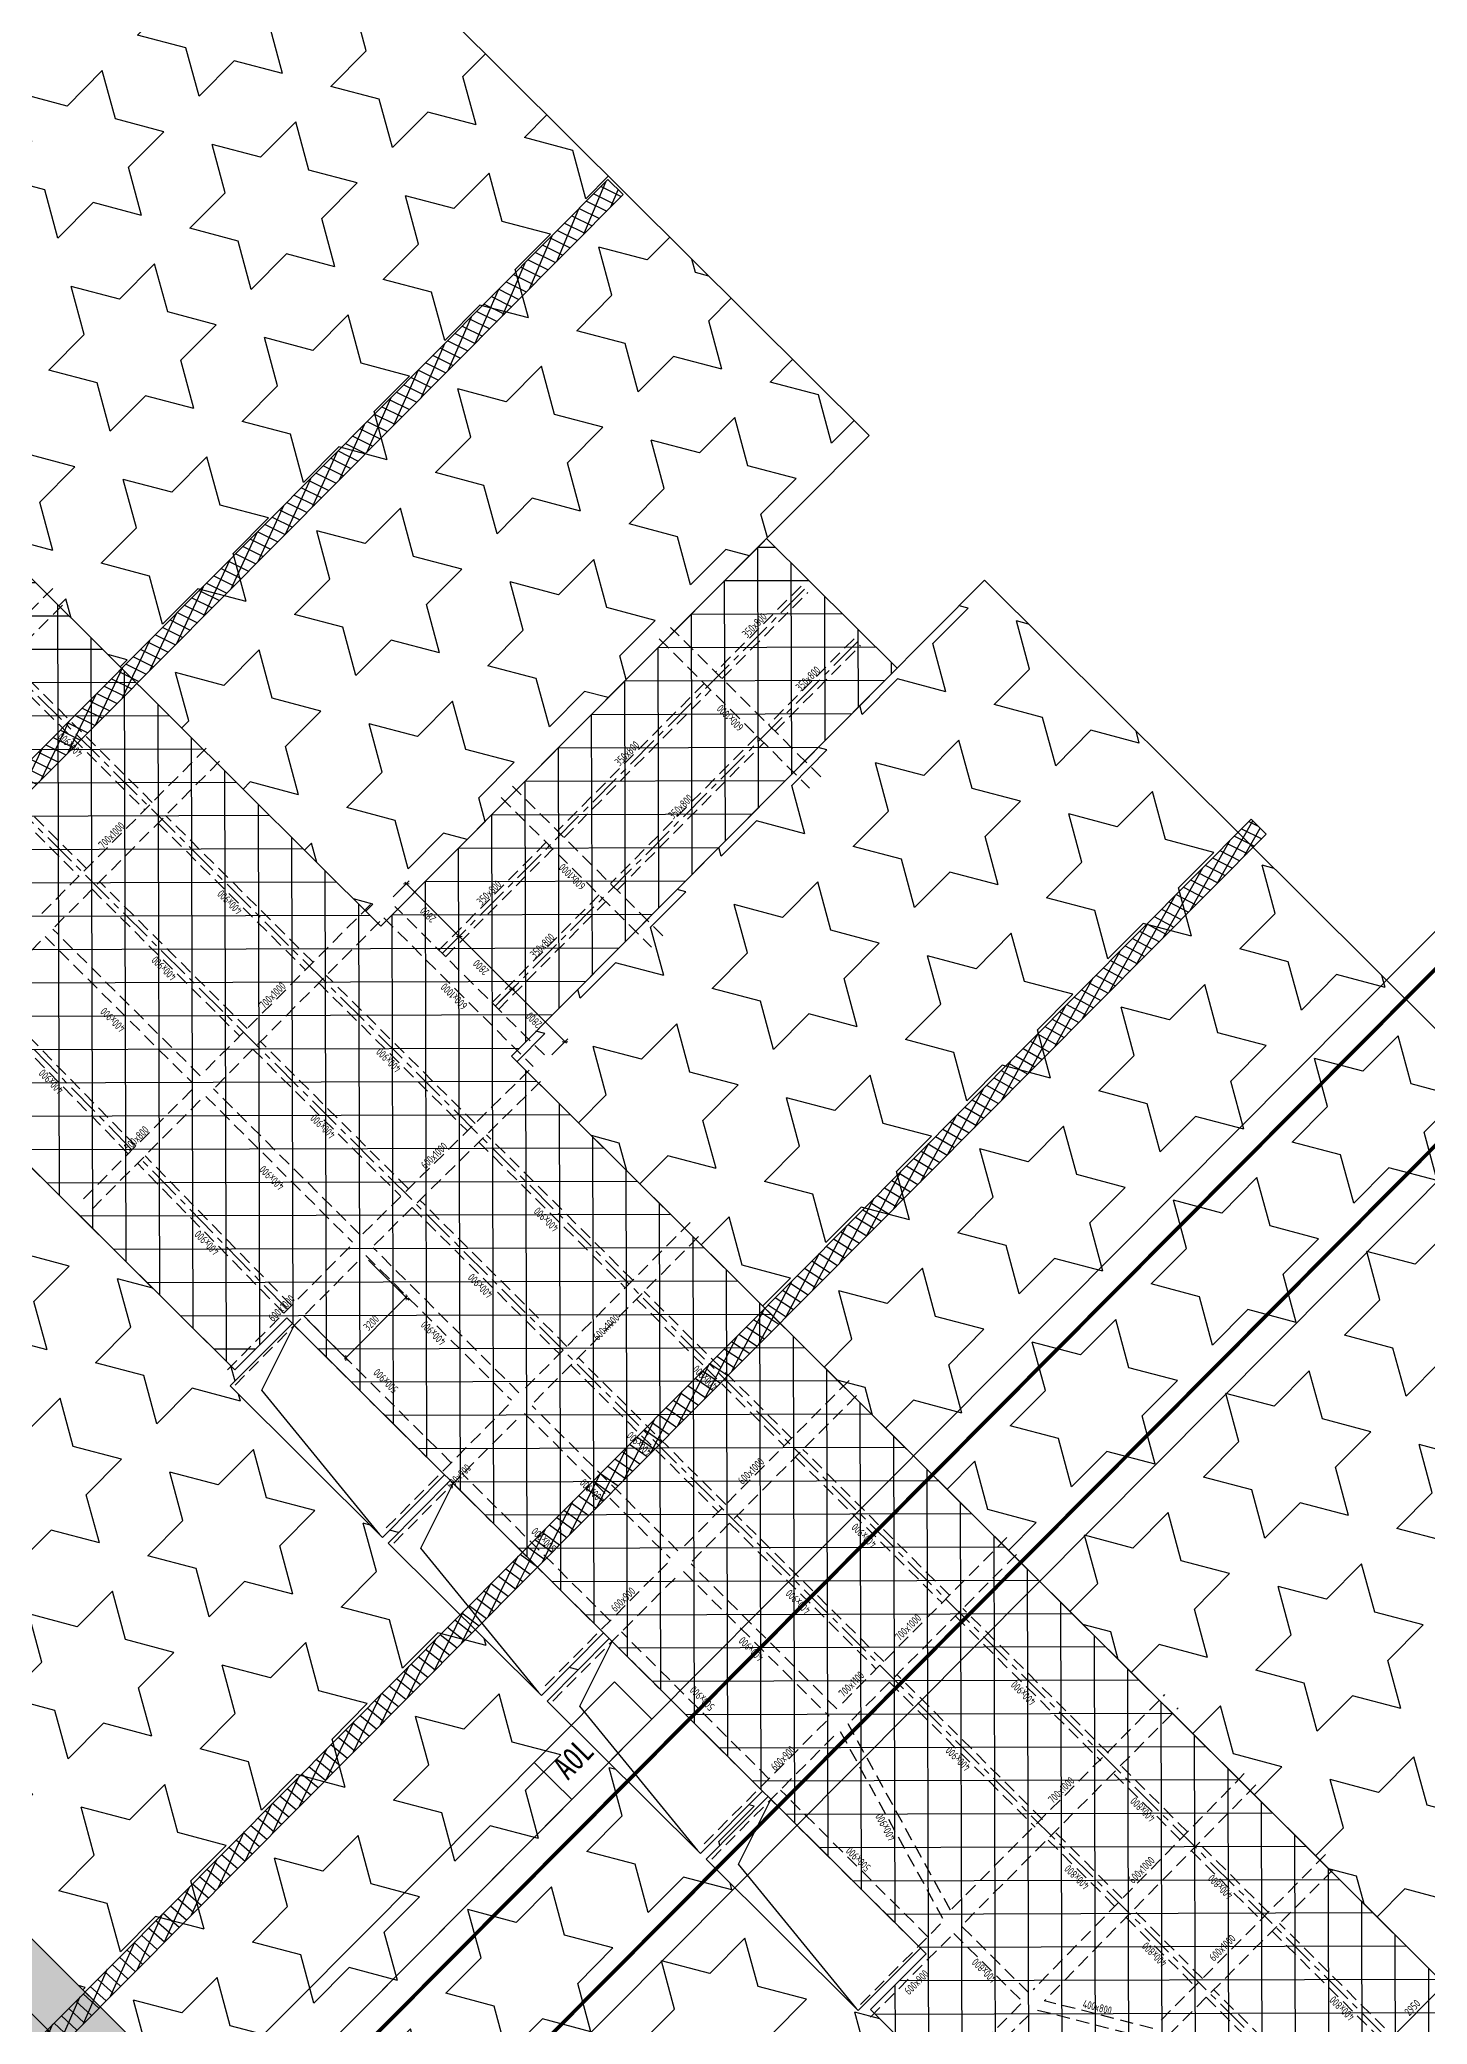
# Model space of a CAD drawing. Extents: x 175043 to 520012312, y -19343 to 3500891844.
# Drawn here: x 518859981 to 518911997, y 3499920219 to 3499994614 of the extents above; entities that cross this region are included whole.
import ezdxf
from ezdxf.enums import TextEntityAlignment as Align

# ---------------------------------------------------------------- set-up
doc = ezdxf.new("R2010")
doc.units = 0
doc.header["$LTSCALE"] = 1000
doc.header["$MEASUREMENT"] = 0
doc.linetypes.add('CENTER', pattern=[2, 1.25, -0.25, 0.25, -0.25])
doc.linetypes.add('DASHED', pattern=[0.75, 0.5, -0.25])
doc.layers.get('0').update_dxf_attribs({"linetype": 'CONTINUOUS'})
for name, color, linetype in [('AE-EQPM-TOLT', 70, 'CONTINUOUS'), ('C-XREF-EXT', 7, 'CONTINUOUS'), ('S-POST-POUR_后浇带', 20, 'CONTINUOUS'), ('S_AXIS', 8, 'CENTER'), ('S_AXIS_DIMS', 3, 'CONTINUOUS'), ('S_BEAM', 4, 'DASHED'), ('S_BEAM_SECD_TEXT_VERT', 211, 'CONTINUOUS'), ('S_BEAM_TEXT_HORZ', 7, 'CONTINUOUS'), ('S_HOLE', 201, 'CONTINUOUS'), ('S_PLAN_HACH', 254, 'CONTINUOUS'), ('S_PSPR', 43, 'CONTINUOUS')]:
    doc.layers.add(name, color=color, linetype=linetype)
doc.layers.add('内框', color=8, linetype='CONTINUOUS', plot=False)
doc.styles.add('TH-STYLE3', font='tssdeng.shx', dxfattribs={"width": 0.7, "bigfont": 'tssdchn.shx'})
doc.styles.add('样式 1_yjk', font='Tssdeng.shx', dxfattribs={"width": 0.7, "bigfont": 'Tssdchn.shx'})
doc.styles.add('黑体', font='simhei.ttf')
doc.dimstyles.new('TSSD_100_100', dxfattribs={"dimtxt": 300, "dimasz": 150, "dimexe": 150, "dimexo": 200, "dimgap": 100, "dimtad": 1, "dimdec": 1, "dimdsep": 46, "dimtxsty": 'TH-STYLE3', "dimblk": 'ARCHTICK', "dimcen": -100, "dimdle": 75, "dimclrt": 7, "dimadec": 0, "dimazin": 0, "dimtfac": 1, "dimtdec": 1, "dimtix": 1, "dimtmove": 2, "dimatfit": 3, "dimldrblk": 'ARCHTICK', "dimfxl": 0, "dimtolj": 1, "dimtzin": 0, "dimarcsym": 0})
pattern_1 = [(45.15733131495352, (518774045.7566056, 3499953226.176023), (-2302.693757926485, 2290.082195567842), [1875, -1875]), (105.1573313149535, (518774045.7566056, 3499953226.176023), (-3134.616237079436, -849.1501937162686), [1875, -1875]), (165.1573313149535, (518773555.4995072, 3499955035.947556), (-831.9224791529521, -3139.23238928411), [1875, -1875])]

# ---------------------------------------------------------------- blocks, each defined once
blk = doc.blocks.new('THAPE_A0L_inner')
at = {"layer": '内框'}
for p, q in [((0, 860.8000000000002), (378, 860.7982328774262)), ((335.3980596119887, 840.9982328774263), (335.3617814098833, 860.7982328774262)), ((335.3617814098833, 860.7982328774262), (335.3980596119887, 840.9982328774263)), ((378, 840.9982328774263), (378, 860.7982328774262)), ((63, 841.0000000000001), (335.3980596119887, 840.9982328774263)), ((252, 841.0000000000001), (108, 841.0000000000001)), ((378, 841.0000000000001), (252, 841.0000000000001)), ((335.3980596119887, 840.9982328774263), (378, 840.9982328774263))]:
    blk.add_line(p, q, dxfattribs=at)
blk.add_lwpolyline([(0, 0), (1189, 0), (1189, 841.0000000000001), (0, 841.0000000000001)], close=True, dxfattribs=at)
at = {"layer": '内框', "const_width": 1.4}
blk.add_lwpolyline([(25, 831.0000000000001), (25, 10), (1179, 10), (1179, 831.0000000000001)], close=True, dxfattribs=at)
at = {"layer": '内框', "style": '黑体', "width": 0.8000000000000114}
blk.add_text('A0L', height=9, dxfattribs=at).set_placement((339.2936212088039, 846.9610765940251))
at = {"layer": '内框', "style": '黑体', "width": 0.7999999999999972}
blk.add_attdef('内框名称', (66.24697749059997, 846.9568371820002), '', height=9, dxfattribs=at)
blk = doc.blocks.new('_ArchTick')
at = {"color": 0, "const_width": 0.25}
blk.add_lwpolyline([(-0.5303300858904549, -0.5303300858895454), (0.5303300858904549, 0.5303300858895454)], dxfattribs=at)
blk = doc.blocks.new('*D80')
at = {"layer": 'S_AXIS_DIMS', "color": 0, "lineweight": -2, "transparency": 16777216}
for p, q in [((518877198.5036623, 3499958529.944968), (518877797.188211, 3499959131.9258)), ((518879729.9174831, 3499956998.227586), (518877638.2353799, 3499959078.456206)), ((518879183.8300939, 3499956555.491918), (518879782.5135062, 3499957157.471607))]:
    blk.add_line(p, q, dxfattribs=at)
at = {"layer": 'S_AXIS_DIMS', "color": 0, "lineweight": -2, "transparency": 16777216, "xscale": 150, "yscale": 150, "zscale": 150}
for p, rotation in [((518877691.413784, 3499959025.568993), 135.1572983339821), ((518879676.7390792, 3499957051.114799), 315.1572983339822)]:
    blk.add_blockref('_ArchTick', p, dxfattribs=dict(at, rotation=rotation))
at = {"layer": 'S_AXIS_DIMS', "color": 7, "transparency": 16777216, "insert": (518878507.7857196, 3499957861.08055), "char_height": 300, "attachment_point": 5, "rotation": 135.1572983339822, "style": 'TH-STYLE3'}
blk.add_mtext('\\A1;2800', dxfattribs=at)
blk = doc.blocks.new('*D81')
at = {"layer": 'S_AXIS_DIMS', "color": 0, "lineweight": -2, "transparency": 16777216}
for p, q in [((518875213.1771488, 3499960504.398101), (518875811.8616965, 3499961106.378932)), ((518877744.5909686, 3499958972.680717), (518875652.9088655, 3499961052.909338)), ((518877198.5035796, 3499958529.94505), (518877797.1869915, 3499959131.924739))]:
    blk.add_line(p, q, dxfattribs=at)
at = {"layer": 'S_AXIS_DIMS', "color": 0, "lineweight": -2, "transparency": 16777216, "xscale": 150, "yscale": 150, "zscale": 150}
for p, rotation in [((518875706.0872695, 3499961000.022124), 135.1572983339821), ((518877691.4125645, 3499959025.567931), 315.1572983339822)]:
    blk.add_blockref('_ArchTick', p, dxfattribs=dict(at, rotation=rotation))
at = {"layer": 'S_AXIS_DIMS', "color": 7, "transparency": 16777216, "insert": (518876522.4592052, 3499959835.533681), "char_height": 300, "attachment_point": 5, "rotation": 135.1572983339822, "style": 'TH-STYLE3'}
blk.add_mtext('\\A1;2800', dxfattribs=at)
blk = doc.blocks.new('*D82')
at = {"layer": 'S_AXIS_DIMS', "color": 0, "lineweight": -2, "transparency": 16777216}
for p, q in [((518873227.8495805, 3499962478.850008), (518873826.5341277, 3499963080.830839)), ((518875759.2633998, 3499960947.132624), (518873667.5812967, 3499963027.361244)), ((518875213.1760123, 3499960504.396958), (518875811.8594229, 3499961106.376646))]:
    blk.add_line(p, q, dxfattribs=at)
at = {"layer": 'S_AXIS_DIMS', "color": 0, "lineweight": -2, "transparency": 16777216, "xscale": 150, "yscale": 150, "zscale": 150}
for p, rotation in [((518873720.7597008, 3499962974.47403), 135.1572983339821), ((518875706.084996, 3499961000.019837), 315.1572983339822)]:
    blk.add_blockref('_ArchTick', p, dxfattribs=dict(at, rotation=rotation))
at = {"layer": 'S_AXIS_DIMS', "color": 7, "transparency": 16777216, "insert": (518874537.1316364, 3499961809.985588), "char_height": 300, "attachment_point": 5, "rotation": 135.1572983339822, "style": 'TH-STYLE3'}
blk.add_mtext('\\A1;2800', dxfattribs=at)
blk = doc.blocks.new('tyuu')
at = {"layer": 'S-POST-POUR_后浇带'}
h = blk.add_hatch(dxfattribs=at)
h.set_pattern_fill('ANSI37', color=256, scale=2999.999999999999, angle=359.999999970209, style=0)
h.set_pattern_definition([(15.12998146587938, (246571.8475079536, 25350.00824117661), (-97.87863034846615, 362.0010686739867), []), (105.1299814658793, (246571.8475079536, 25350.00824117661), (-362.0010686739867, -97.87863034846615), [])])
h.paths.add_polyline_path([(166743.3457508087, 105550.0091676712), (81081.36290836334, 105550.0091750622), (81081.36290931702, 106350.0091748238), (166743.3457512856, 106350.0091686249)])
h = blk.add_hatch(dxfattribs=at)
h.set_pattern_fill('ANSI37', color=256, scale=2999.999999999999, angle=359.999999970209, style=0)
h.set_pattern_definition([(15.12998146587938, (246571.847507, -8649.991757392883), (-97.87863034846615, 362.0010686739867), []), (105.1299814658793, (246571.847507, -8649.991757392883), (-362.0010686739867, -97.87863034846615), [])])
h.paths.add_polyline_path([(166743.345749855, 71550.00916957855), (97195.71534538269, 71550.00917601585), (97195.71534633636, 72350.00917601585), (166743.345749855, 72350.00916957855)])
at = {"layer": 'S_PSPR'}
for points in [[(166743.3457508087, 105550.0091676712), (81081.36290836334, 105550.0091750622), (81081.36290931702, 106350.0091748238), (166743.3457512856, 106350.0091686249)], [(166743.345749855, 71550.00916957855), (97195.71534538269, 71550.00917601585), (97195.71534633636, 72350.00917601585), (166743.345749855, 72350.00916957855)]]:
    blk.add_lwpolyline(points, close=True, dxfattribs=at)
blk = doc.blocks.new('A$C3E1F0DB5')
blk.add_blockref('tyuu', (4.199858665466309, 1.192092895507812e-06))
blk = doc.blocks.new('*D132')
at = {"layer": 'S_AXIS_DIMS', "color": 0, "lineweight": -2, "transparency": 16777216}
for p, q in [((518910522.6016631, 3499919570.632305), (518912708.6629362, 3499921768.554102)), ((518913267.7763493, 3499921106.677577), (518912549.4210167, 3499921821.156488)), ((518911187.5787601, 3499919015.023812), (518910469.1384201, 3499919729.587272))]:
    blk.add_line(p, q, dxfattribs=at)
at = {"layer": 'S_AXIS_DIMS', "color": 0, "lineweight": -2, "transparency": 16777216, "xscale": 150, "yscale": 150, "zscale": 150}
for p, rotation in [((518912655.773598, 3499921715.377811), 45.15500888137735), ((518910575.4910014, 3499919623.808596), 225.1550088813773)]:
    blk.add_blockref('_ArchTick', p, dxfattribs=dict(at, rotation=rotation))
at = {"layer": 'S_AXIS_DIMS', "color": 7, "transparency": 16777216, "insert": (518911438.3779976, 3499920845.890998), "char_height": 300, "attachment_point": 5, "rotation": 45.155008881377356, "style": 'TH-STYLE3'}
blk.add_mtext('\\A1;2950', dxfattribs=at)
blk = doc.blocks.new('*D133')
at = {"layer": 'S_AXIS_DIMS', "color": 0, "lineweight": -2, "transparency": 16777216}
for p, q in [((518872310.6491601, 3499948864.371233), (518873819.6569726, 3499947363.506396)), ((518871403.8019209, 3499945147.252345), (518873766.1937299, 3499947522.461363)), ((518870018.6160703, 3499946630.743619), (518871563.0438404, 3499945094.649959))]:
    blk.add_line(p, q, dxfattribs=at)
at = {"layer": 'S_AXIS_DIMS', "color": 0, "lineweight": -2, "transparency": 16777216, "xscale": 150, "yscale": 150, "zscale": 150}
for p, rotation in [((518873713.3043914, 3499947469.285072), 45.15500888137735), ((518871456.6912591, 3499945200.428636), 225.1550088813773)]:
    blk.add_blockref('_ArchTick', p, dxfattribs=dict(at, rotation=rotation))
at = {"layer": 'S_AXIS_DIMS', "color": 7, "transparency": 16777216, "insert": (518872407.7435231, 3499946511.154649), "char_height": 300, "attachment_point": 5, "rotation": 45.155008881377356, "style": 'TH-STYLE3'}
blk.add_mtext('\\A1;3200', dxfattribs=at)

msp = doc.modelspace()

# ---------------------------------------------------------------- hatches: boundary and pattern name
at = {"layer": 'AE-EQPM-TOLT'}
h = msp.add_hatch(dxfattribs=at)
h.set_pattern_fill('ANSI37,_O', color=243, scale=10000, angle=3.903973766089643e-05)
h.set_pattern_definition([(90.15770678814299, (518556661.8762884, 3499608429.603286), (-1249.995264833523, -3.440624037779685), []), (180.157706788143, (518556661.8762884, 3499608429.603286), (3.440624037779685, -1249.995264833523), [])])
h.paths.add_polyline_path([(518877663.3413852, 3499956515.476504), (518892119.6263729, 3499971051.389041), (518887227.2104006, 3499975917.00987), (518872771.3448147, 3499961381.531988), (518854655.2248217, 3499979398.432284), (518853244.8982782, 3499977980.342358), (518838870.2675294, 3499992276.245072), (518843149.9161701, 3500000219.470244), (518839881.4958028, 3500003399.642588), (518824191.4883821, 3499987623.255349), (518867301.4853757, 3499944749.366355), (518869240.6552691, 3499946699.264825), (518893206.4030533, 3499922864.774415), (518891126.3129776, 3499920773.179703), (518900489.7760838, 3499911460.999094), (518890864.1683195, 3499901782.382776), (518897206.2623999, 3499895475.023571), (518900837.8529074, 3499899126.61343), (518911468.2737714, 3499909780.123542), (518911450.5476255, 3499909797.752602), (518911944.1613318, 3499910294.084656), (518912440.4933873, 3499909800.470951), (518912349.151755, 3499909708.626297), (518916582.5238112, 3499904534.860386), (518916591.5108907, 3499904543.896958), (518917087.8429437, 3499904050.28325), (518916594.2694584, 3499903553.992073), (518922226.2898145, 3499897954.314689), (518923759.5193742, 3499896119.468984), (518924893.0165831, 3499894118.94375), (518925887.5983577, 3499890847.260411), (518949445.9786221, 3499914039.005881), (518930868.9788947, 3499932514.261759), (518916412.6939383, 3499917978.349255)])
h.paths.add_polyline_path([(518931498.1165482, 3499896488.668546), (518926283.1840214, 3499901675.045521), (518928257.6430351, 3499903660.375664), (518933472.5755622, 3499898473.998689)], flags=16)
h = msp.add_hatch(dxfattribs=at)
h.set_pattern_fill('HEX', color=243, scale=400, angle=3.903973766089643e-05)
h.set_pattern_definition([(45.15733130593954, (518839106.9017291, 3499796143.690063), (-467.9072596159916, 465.3445909045179), [381, -762]), (165.1573313059395, (518839106.9017291, 3499796143.690063), (-169.0466074289939, -637.891868894868), [380.9999999999999, -761.9999999999998]), (105.1573313059395, (518839375.5686183, 3499796413.83651), (-636.9538670449854, -172.5472779903504), [380.9999999999999, -761.9999999999999])])
h.paths.add_polyline_path([(518870784.5400651, 3499912373.516538), (518852916.4164162, 3499930143.778748), (518852916.4009587, 3499930143.794167), (518845116.8972604, 3499937900.58097), (518847091.3520952, 3499939885.909197), (518842943.4342038, 3499944011.109473), (518842943.4341688, 3499944011.10944), (518837022.9018096, 3499949899.215794), (518827820.5320184, 3499940646.168233), (518840866.9745987, 3499927671.179394), (518832897.2349269, 3499919657.550094), (518837329.3360257, 3499915250.816598), (518843676.643212, 3499921633.077612), (518861934.7466402, 3499903474.970399), (518867364.5105218, 3499908934.636248), (518867364.5464579, 3499908934.655786)])
at = {"layer": 'S_PLAN_HACH', "transparency": 33554508}
h = msp.add_hatch(dxfattribs=at)
h.set_pattern_fill('STARS', color=256, scale=15000)
h.set_pattern_definition([(45.15733132003303, (518829702.4897509, 3500002098.84789), (-2302.69375812951, 2290.082195363698), [1875, -1875]), (105.157331320033, (518829702.4897509, 3500002098.84789), (-3134.616237004156, -849.1501939941654), [1875, -1875]), (165.157331320033, (518829212.2326523, 3500003908.619423), (-831.9224788746462, -3139.232389357864), [1875, -1875])])
h.paths.add_polyline_path([(518872771.3448144, 3499961381.531988), (518891070.3100872, 3499979781.2703), (518855015.3315601, 3500015638.780299), (518847251.4930986, 3500007832.186109), (518838870.2675291, 3499992276.245072), (518853244.8999439, 3499977980.3407), (518854655.2248212, 3499979398.432285)])
h = msp.add_hatch(dxfattribs=at)
h.set_pattern_fill('STARS', color=256, scale=15000)
h.set_pattern_definition(pattern_1)
h.paths.add_polyline_path([(518888567.979148, 3499899623.520088), (518900414.7185014, 3499911535.486137), (518891126.2239376, 3499920773.119424), (518893206.3961929, 3499922864.767516), (518869240.6621285, 3499946699.271724), (518867301.2139531, 3499944749.636291), (518861203.6650294, 3499950813.765709), (518806713.5271696, 3500005005.530367), (518800155.5818279, 3499998411.473793), (518821356.0367305, 3499977327.106697), (518815432.6688574, 3499971371.125494), (518847091.550332, 3499939885.599464), (518845116.4745975, 3499937899.649205), (518870642.7231225, 3499912514.414668), (518873110.793219, 3499914996.073731)])
h.paths.add_polyline_path([(518829345.7281877, 3499977561.175218), (518831813.7257398, 3499980042.764118), (518837486.1205236, 3499974401.496446), (518835018.1182242, 3499971919.902772)], flags=16)
h.paths.add_polyline_path([(518835230.8036643, 3499971708.323433), (518837698.8059636, 3499974189.917107), (518843442.0757328, 3499968478.102355), (518840974.0734335, 3499965996.508682)], flags=16)
h.paths.add_polyline_path([(518841186.3345568, 3499965784.502689), (518843654.3368562, 3499968266.096363), (518849397.6065539, 3499962554.281538), (518846929.6042545, 3499960072.687865)], flags=16)
h.paths.add_polyline_path([(518847178.0319424, 3499959897.022319), (518849610.305665, 3499962342.741185), (518855176.3272024, 3499956807.203995), (518852744.0534798, 3499954361.485129)], flags=16)
h.paths.add_polyline_path([(518823318.8422895, 3499983555.060377), (518825786.8407648, 3499986036.650206), (518831601.0166681, 3499980254.318005), (518829124.9573427, 3499977764.626172)], flags=16)
h.paths.add_polyline_path([(518884958.9270872, 3499926413.136296), (518887285.9519612, 3499928752.917544), (518892993.7700293, 3499923076.360233), (518890666.7451554, 3499920736.578985)], flags=16)
h.paths.add_polyline_path([(518879002.8802375, 3499932336.438241), (518881329.9051114, 3499934676.219488), (518887073.1748075, 3499928964.404665), (518884746.1499336, 3499926624.623417)], flags=16)
h.paths.add_polyline_path([(518873046.9035636, 3499938259.810749), (518875373.9284375, 3499940599.591997), (518881117.1981348, 3499934887.777173), (518878790.1732609, 3499932547.995925)], flags=16)
h.paths.add_polyline_path([(518867126.3747959, 3499944147.921609), (518869453.3996698, 3499946487.702857), (518875161.2175964, 3499940811.145796), (518872834.1927225, 3499938471.364549)], flags=16)
h.paths.add_polyline_path([(518887184.0913123, 3499901422.924741), (518892508.2211632, 3499906776.066756), (518893890.7852415, 3499905401.074662), (518888566.8083928, 3499900047.778752)], flags=16)
h.paths.add_polyline_path([(518892719.6976396, 3499906988.854062), (518898466.7712337, 3499912767.576797), (518899849.4104396, 3499911392.509892), (518894102.3368454, 3499905613.787157)], flags=16)
h = msp.add_hatch(dxfattribs=at)
h.set_pattern_fill('STARS', color=256, scale=15000)
h.set_pattern_definition(pattern_1)
h.paths.add_polyline_path([(518916413.0582434, 3499917978.748156), (518934147.9038303, 3499935811.239628), (518895398.5734615, 3499974348.389187), (518877663.7278714, 3499956515.897711), (518905351.3904506, 3499928978.725714), (518905351.9501497, 3499928979.288626), (518908117.2272224, 3499926229.153461), (518908117.2272176, 3499926229.153463)])
h.paths.add_polyline_path([(518914829.0512691, 3499920711.26338), (518919008.7207733, 3499924913.95047), (518920958.5981072, 3499922974.752223), (518915988.4844709, 3499917977.27481)])
h.paths.add_polyline_path([(518919220.2742933, 3499925126.661924), (518924933.6742172, 3499930871.52574), (518926883.5520855, 3499928932.32701), (518921170.1521617, 3499923187.463193)], flags=16)
h.paths.add_polyline_path([(518925143.6285088, 3499931082.655756), (518928459.457899, 3499934416.745533), (518930409.3466592, 3499932477.533424), (518927093.5149958, 3499929143.445906)], flags=16)

# ---------------------------------------------------------------- linework, layer by layer
at = {"layer": 'AE-EQPM-TOLT', "color": 243}
msp.add_lwpolyline([(518839916.3956134, 3500003435.281699), (518824191.2169595, 3499987623.525285), (518867301.213953, 3499944749.636291), (518869240.6552689, 3499946699.264825), (518893206.4030535, 3499922864.774415), (518891126.0416638, 3499920773.449531), (518900489.5047697, 3499911461.268923), (518888642.7758115, 3499899549.299618), (518909519.7591317, 3499878786.656888), (518916923.6073843, 3499886231.653556, 0.359685675015196)], format="xyb", dxfattribs=at)
msp.add_lwpolyline([(518916413.0582452, 3499917978.748158), (518877663.7278715, 3499956515.897711), (518892119.355059, 3499971051.658869), (518887226.9390866, 3499975917.279698), (518872771.3448144, 3499961381.531988), (518854655.2248213, 3499979398.432284), (518853244.6269639, 3499977980.612185), (518838870.2675294, 3499992276.245072), (518843149.9161701, 3500000219.470244)], dxfattribs=at)
for points in [[(518870784.5400651, 3499912373.516538), (518852916.4164162, 3499930143.778748), (518852916.4009587, 3499930143.794167), (518845116.8972604, 3499937900.58097), (518847091.3520952, 3499939885.909197), (518842943.4342038, 3499944011.109473), (518842943.4341688, 3499944011.10944), (518837022.9018096, 3499949899.215794), (518827820.5320184, 3499940646.168233), (518840866.9745987, 3499927671.179394), (518832897.2349269, 3499919657.550094), (518837329.3360257, 3499915250.816598), (518843676.643212, 3499921633.077612), (518861934.7466402, 3499903474.970399), (518867364.5105218, 3499908934.636248), (518867364.5464579, 3499908934.655786)], [(518867126.3747959, 3499944147.921609), (518869453.3996698, 3499946487.702857), (518875161.2175964, 3499940811.145796), (518872834.1927225, 3499938471.364549)], [(518873046.9035636, 3499938259.810749), (518875373.9284375, 3499940599.591997), (518881117.1981348, 3499934887.777173), (518878790.1732609, 3499932547.995925)], [(518879002.8802375, 3499932336.438241), (518881329.9051114, 3499934676.219488), (518887073.1748075, 3499928964.404665), (518884746.1499336, 3499926624.623417)], [(518884958.9270872, 3499926413.136296), (518887285.9519612, 3499928752.917544), (518892993.7700293, 3499923076.360233), (518890666.7451554, 3499920736.578985)]]:
    msp.add_lwpolyline(points, close=True, dxfattribs=at)
at = {"layer": 'S_AXIS'}
for p, q in [((518909382.9706196, 3499915873.520165), (518832380.5913377, 3499992454.167137)), ((518911851.0571899, 3499918355.17917), (518852503.924934, 3499977377.274685)), ((518888646.5212413, 3499974011.726407), (518875072.1015545, 3499960362.548734)), ((518890631.8494824, 3499972037.268855), (518877057.4286023, 3499958388.093167)), ((518863441.2989302, 3499952998.952686), (518857893.2924275, 3499958682.36266)), ((518869271.225342, 3499947021.556779), (518863793.3393463, 3499952633.646258))]:
    msp.add_line(p, q, dxfattribs=at)
at = {"layer": 'S_BEAM'}
for p, q in [((518888522.3765852, 3499974135.067851), (518885313.9060912, 3499970908.927445)), ((518860468.0871912, 3499974040.372796), (518854169.1256695, 3499967706.722672)), ((518854663.3322693, 3499967210.971787), (518860964.4251214, 3499973546.753243)), ((518885562.0721186, 3499970662.120592), (518888770.5426124, 3499973888.260996)), ((518889266.8357337, 3499966977.647499), (518883629.9217219, 3499972583.688846)), ((518883206.8242711, 3499972158.261383), (518888843.7382705, 3499966552.219971)), ((518890507.706176, 3499972160.611659), (518887299.2353067, 3499968934.471628)), ((518887547.4013338, 3499968687.664774), (518890755.8737664, 3499971913.806376)), ((518864202.4297521, 3499966024.910323), (518858849.1086341, 3499971348.911978)), ((518858567.0425585, 3499971065.294755), (518863920.363677, 3499965741.2931)), ((518884890.8086779, 3499970483.499921), (518879390.5423046, 3499964952.942099)), ((518879638.7083319, 3499964706.135245), (518885138.9747053, 3499970236.693067)), ((518861734.3431814, 3499963543.251318), (518856381.0220631, 3499968867.252973)), ((518856098.9559878, 3499968583.63575), (518861452.2771058, 3499963259.634095)), ((518860055.2638825, 3499961854.938289), (518866353.1918657, 3499968187.500061)), ((518886876.1378438, 3499968509.044152), (518881375.8708252, 3499962978.486971)), ((518881624.0368525, 3499962731.680118), (518887124.3038709, 3499968262.237299)), ((518860551.6184162, 3499961361.347186), (518866849.5239208, 3499967693.886355)), ((518883343.4712378, 3499961021.662858), (518877706.5571874, 3499966627.704241)), ((518877283.4597241, 3499966202.276768), (518882920.3737732, 3499960596.235384)), ((518864416.6957313, 3499965247.679393), (518869947.3004295, 3499959747.365119)), ((518870229.3653342, 3499960030.983505), (518864698.7618064, 3499965531.296616)), ((518878967.4448912, 3499964527.514575), (518874948.0185267, 3499960485.952146)), ((518875196.1844289, 3499960239.145167), (518879215.6109184, 3499964280.707721)), ((518867761.2891021, 3499957549.314219), (518862230.6752352, 3499963049.637612)), ((518861948.6091606, 3499962766.020389), (518867479.2241969, 3499957265.695832)), ((518872380.1186917, 3499962193.58219), (518866068.9164346, 3499955847.62077)), ((518880952.7733623, 3499962553.059496), (518876933.3455263, 3499958511.496531)), ((518877181.5116161, 3499958264.68974), (518881200.9393896, 3499962306.252643)), ((518866565.2484885, 3499955354.007063), (518872876.4508694, 3499961699.968606)), ((518872876.3885341, 3499961700.030056), (518878477.9154345, 3499956129.176367)), ((518878901.0131888, 3499956554.603552), (518873299.4859982, 3499962125.457531)), ((518855954.7762392, 3499956739.190121), (518860044.719412, 3499960851.654812)), ((518860185.698348, 3499960993.411983), (518865716.3189018, 3499955493.081958)), ((518865998.3840711, 3499955776.700082), (518860467.7633228, 3499961277.030299)), ((518870443.6324848, 3499959253.751412), (518876017.8347337, 3499953710.078366)), ((518876303.0698152, 3499953990.543937), (518870725.6973898, 3499959537.369799)), ((518863303.180336, 3499952854.055032), (518857749.2825897, 3499958543.578054)), ((518863585.3087679, 3499953137.737291), (518858031.4111539, 3499958827.260175)), ((518873788.0962601, 3499951555.515123), (518868257.6211573, 3499957055.700513)), ((518867975.556252, 3499956772.082125), (518873506.0301854, 3499951271.897899)), ((518872095.7286773, 3499949853.816375), (518878477.8637424, 3499956129.233643)), ((518872521.1827058, 3499949430.692501), (518878903.6952196, 3499955706.569081)), ((518865681.5998255, 3499955245.573709), (518861591.6586914, 3499951133.107151)), ((518861946.1815882, 3499950780.525932), (518866036.1227218, 3499954892.99249)), ((518866212.6516097, 3499954999.468906), (518871707.6836882, 3499949534.566059)), ((518871989.7486634, 3499949818.184376), (518866494.7167782, 3499955283.08703)), ((518876443.2612852, 3499953286.98182), (518881930.1014138, 3499947830.192422)), ((518882212.1674902, 3499948113.809644), (518876728.4943753, 3499953567.449374)), ((518869128.1059858, 3499946881.859876), (518863650.2199901, 3499952493.949356)), ((518869416.1256604, 3499947159.429087), (518863932.3484213, 3499952777.631615)), ((518879744.0809132, 3499945632.150645), (518874232.4372124, 3499951113.60777)), ((518873947.2033167, 3499950833.141017), (518879462.0148376, 3499945348.533423)), ((518884362.9296851, 3499950276.399455), (518878086.9434471, 3499943965.90012)), ((518878512.3709245, 3499943542.802657), (518884788.357161, 3499949853.301993)), ((518871602.1322317, 3499949357.467152), (518866877.5401587, 3499944606.864237)), ((518867302.9676342, 3499944183.766774), (518872027.5597069, 3499948934.369689)), ((518872204.0157425, 3499949040.952352), (518877663.6516144, 3499943611.184778)), ((518877945.71659, 3499943894.803095), (518872486.0807178, 3499949324.570669)), ((518882355.5288894, 3499947407.094959), (518887886.0860765, 3499941906.827936)), ((518888168.1521518, 3499942190.445158), (518882637.5949653, 3499947690.712181)), ((518875407.3545366, 3499941271.530022), (518869876.8117502, 3499946771.782728)), ((518869524.232333, 3499946417.25804), (518875054.7750931, 3499940917.00536)), ((518885700.0655809, 3499939708.786154), (518880169.5083887, 3499945209.053182)), ((518879887.4423131, 3499944925.43596), (518885417.9995051, 3499939425.168931)), ((518890318.9143424, 3499944353.034974), (518884008.0417805, 3499938007.457437)), ((518884433.469255, 3499937584.359974), (518890744.3418174, 3499943929.937511)), ((518877558.2659546, 3499943434.310268), (518872833.5235788, 3499938683.500986)), ((518873258.9510543, 3499938260.403523), (518877983.693429, 3499943011.212804)), ((518878159.9829099, 3499943117.570307), (518883619.6355294, 3499937687.819521)), ((518883901.7005043, 3499937971.437838), (518878442.0478843, 3499943401.188624)), ((518888311.5135518, 3499941483.730472), (518893806.6184434, 3499936018.721577)), ((518894088.6845186, 3499936302.3388), (518888593.5796269, 3499941767.347695)), ((518881363.339199, 3499935348.165531), (518875832.7820117, 3499940848.432559)), ((518875480.2025682, 3499940493.907897), (518881010.7597546, 3499934993.640871)), ((518891620.5979474, 3499933820.679794), (518886125.4930564, 3499939285.688691)), ((518885843.4269809, 3499939002.071468), (518891338.5318723, 3499933537.062572)), ((518896239.4467092, 3499938464.928615), (518889928.7520822, 3499932119.529992)), ((518890425.0841368, 3499931625.916285), (518896735.7787628, 3499937971.314909)), ((518883514.4285448, 3499937511.124674), (518878789.5082358, 3499932760.136505)), ((518879214.9357113, 3499932337.039042), (518883939.8560189, 3499937088.02721)), ((518884115.9675841, 3499937194.205814), (518889575.620186, 3499931764.45504)), ((518889857.6851613, 3499932048.073357), (518884398.0325592, 3499937477.824131)), ((518894302.9504976, 3499935525.10787), (518899762.6139609, 3499930095.346294)), ((518900044.678872, 3499930378.964674), (518894585.016573, 3499935808.725093)), ((518887319.3238533, 3499929424.801048), (518881788.7666745, 3499934925.068068)), ((518881436.1872301, 3499934570.543407), (518886966.7444089, 3499929070.276387)), ((518897576.6025805, 3499927897.295446), (518892116.9300026, 3499933327.066088)), ((518891834.863927, 3499933043.448864), (518897294.5376688, 3499927613.677066)), ((518894174.0505371, 3499924546.914899), (518902159.9782153, 3499932576.822776)), ((518894670.3829815, 3499924053.300805), (518902656.3106575, 3499932083.208679)), ((518889470.5911207, 3499931587.939094), (518884745.4928923, 3499926836.772024)), ((518885170.9203677, 3499926413.674561), (518889896.0301432, 3499931164.830146)), ((518889993.2387666, 3499931191.694381), (518893828.0243694, 3499924198.982263)), ((518894122.0779786, 3499924494.655235), (518890287.2923755, 3499931487.367354)), ((518905137.8969107, 3499929615.063448), (518897220.5807314, 3499921517.070168)), ((518900258.9460155, 3499929601.732588), (518902725.9310992, 3499927148.25887)), ((518903005.5753061, 3499927434.284697), (518900541.0109272, 3499929885.350969)), ((518893275.324789, 3499923501.420373), (518887744.7513291, 3499929001.703585)), ((518905566.9200241, 3499929195.612416), (518897649.6038448, 3499921097.619136)), ((518887392.1718841, 3499928647.178924), (518892922.7436025, 3499923146.897444)), ((518900558.8819772, 3499924931.349617), (518898072.934635, 3499927403.68174)), ((518897790.869724, 3499927120.063359), (518900279.2377704, 3499924645.323791)), ((518908186.8886989, 3499926582.962031), (518901875.6238322, 3499920236.990033)), ((518903151.3740711, 3499926725.145996), (518905754.0400458, 3499924136.734494)), ((518906036.1061209, 3499924420.351716), (518903431.0182776, 3499927011.171823)), ((518902301.0513082, 3499919813.89257), (518908612.3158718, 3499926159.864264)), ((518900704.6807422, 3499924222.210917), (518903285.9534749, 3499921655.075489)), ((518903568.0195503, 3499921938.692711), (518900984.3249488, 3499924508.236744)), ((518893751.3444116, 3499923980.063615), (518890701.4805474, 3499920913.404561)), ((518891126.9080225, 3499920490.307099), (518894176.7718871, 3499923556.966152)), ((518894247.2424651, 3499923627.829926), (518896764.3550279, 3499921124.503271)), ((518897046.4200038, 3499921408.121588), (518894529.3074402, 3499923911.448243)), ((518906179.4675213, 3499923713.63703), (518911710.0247024, 3499918213.370012)), ((518911992.0907774, 3499918496.987235), (518906461.5335965, 3499923997.254253)), ((518903711.3809502, 3499921231.978025), (518909241.9381319, 3499915731.711007)), ((518909524.0042071, 3499916015.32823), (518903993.4470251, 3499921515.595248)), ((518896764.7855567, 3499920983.126707), (518893714.921949, 3499917916.467398)), ((518894069.4448454, 3499917563.886178), (518897119.3084527, 3499920630.545488)), ((518897383.4617727, 3499920754.340377), (518901585.6633987, 3499919680.685458)), ((518901703.1097873, 3499920063.527596), (518897637.7040036, 3499921102.231426))]:
    msp.add_line(p, q, dxfattribs=at)
at = {"layer": 'S_HOLE'}
for points in [[(518872735.9056026, 3499938585.477542), (518868311.9236146, 3499943990.754024), (518869524.2504209, 3499946417.222888)], [(518878691.9057026, 3499932662.157031), (518874267.9237146, 3499938067.433513), (518875480.2505209, 3499940493.902377)], [(518884647.7534938, 3499926738.572466), (518880223.7715058, 3499932143.848948), (518881436.0983121, 3499934570.317812)], [(518890603.7915161, 3499920815.006474), (518886179.8095281, 3499926220.282956), (518887392.1363344, 3499928646.75182)]]:
    msp.add_lwpolyline(points, dxfattribs=at)
at = {"layer": 'S_PLAN_HACH', "transparency": 33554559}
for points in [[(518872771.3448144, 3499961381.531988), (518891070.3100872, 3499979781.2703), (518855015.3315601, 3500015638.780299), (518847251.4930986, 3500007832.186109), (518838870.2675291, 3499992276.245072), (518853244.8999439, 3499977980.3407), (518854655.2248212, 3499979398.432285)], [(518916413.0582434, 3499917978.748156), (518934147.9038303, 3499935811.239628), (518895398.5734615, 3499974348.389187), (518877663.7278714, 3499956515.897711), (518905351.3904506, 3499928978.725714), (518905351.9501497, 3499928979.288626), (518908117.2272224, 3499926229.153461), (518908117.2272176, 3499926229.153463)]]:
    msp.add_lwpolyline(points, close=True, dxfattribs=at)
at = {"layer": 'S_PLAN_HACH', "transparency": 33554508}
msp.add_lwpolyline([(518888567.979148, 3499899623.520088), (518900414.7185014, 3499911535.486137), (518891126.2239376, 3499920773.119424), (518893206.3961929, 3499922864.767516), (518869240.6621285, 3499946699.271724), (518867301.2139531, 3499944749.636291), (518861203.6650294, 3499950813.765709), (518806713.5271696, 3500005005.530367), (518800155.5818279, 3499998411.473793), (518821356.0367305, 3499977327.106697), (518815432.6688574, 3499971371.125494), (518847091.550332, 3499939885.599464), (518845116.4745975, 3499937899.649205), (518870642.7231225, 3499912514.414668), (518873110.793219, 3499914996.073731)], close=True, dxfattribs=at)

# ---------------------------------------------------------------- block references
at = {"layer": 'C-XREF-EXT', "rotation": 45.15733130593954}
msp.add_blockref('A$C3E1F0DB5', (518839106.9015084, 3499796143.68984), dxfattribs=at)
at = {"layer": '内框', "xscale": 100, "yscale": 100, "zscale": 100, "rotation": 45.15729833413873}
for p in [(518861001.1410965, 3499900160.378059), (518915904.8561424, 3499845557.300851), (518786727.8972639, 3499825478.194867)]:
    msp.add_blockref('THAPE_A0L_inner', p, dxfattribs=at)

# ---------------------------------------------------------------- texts
at = {"layer": 'S_BEAM_SECD_TEXT_VERT', "linetype": 'Continuous', "style": '样式 1_yjk', "width": 0.7}
for s, rotation, p in [('350x800', 45.15733799753942, (518886881.3263028, 3499972554.87452)), ('350x800', 45.15733131145912, (518888888.4766265, 3499970558.746883)), ('400x900', 135.1573267913465, (518861232.9206296, 3499968286.117718)), ('350x800', 45.15733799753942, (518882103.8604558, 3499967751.097883)), ('350x800', 45.15733131145912, (518884111.0094376, 3499965754.970016)), ('350x800', 45.15733799753942, (518876930.9159927, 3499962529.665636)), ('400x900', 135.1573267913465, (518867209.485139, 3499962383.433933)), ('350x800', 45.15733131145912, (518878928.0645791, 3499960543.482499)), ('400x900', 135.1573267913465, (518864741.4037371, 3499959901.769788)), ('400x900', 135.1573267913465, (518873165.4697893, 3499956460.069458)), ('400x900', 134.3121340890791, (518860514.8326517, 3499955657.864439)), ('400x900', 135.1573267913465, (518870697.3883898, 3499953978.405311)), ('400x900', 135.1573267913465, (518879073.1523141, 3499950488.149373)), ('400x900', 134.3121340890791, (518866353.7471077, 3499949617.652836)), ('400x900', 135.1573267913465, (518876605.0657427, 3499948006.490369)), ('500x900', 135.1573267913465, (518873058.7840839, 3499944440.651726)), ('400x900', 135.1573267913465, (518885029.1369765, 3499944564.784887)), ('400x900', 135.1573267913465, (518882561.0504028, 3499942083.125885)), ('500x900', 135.1573267913465, (518878982.1138788, 3499938484.466803)), ('400x900', 135.1573267913465, (518890985.121636, 3499938641.420403)), ('400x900', 135.1573267913465, (518888517.035065, 3499936159.761398)), ('500x900', 135.1573267913465, (518884919.7351029, 3499932542.638941)), ('400x800', 135.1573267913465, (518901435.0147894, 3499928373.196471)), ('500x900', 135.1573267913465, (518890772.0026948, 3499926514.970771)), ('400x800', 135.1573267913465, (518898964.3231462, 3499925834.835177)), ('400x800', 135.1573267913465, (518904347.4565573, 3499925476.702442)), ('400x800', 135.1573267913465, (518901876.7649142, 3499922938.341148)), ('400x800', 135.1573267913465, (518908900.1790608, 3499920918.689953))]:
    msp.add_text(s, height=300, rotation=rotation, dxfattribs=at).set_placement(p, align=Align.CENTER)
at = {"layer": 'S_BEAM_TEXT_HORZ', "linetype": 'Continuous', "style": '样式 1_yjk', "width": 0.7}
for s, rotation, p in [('600x1000', 135.1573267913465, (518885967.5417436, 3499969297.180235)), ('700x1000', 45.15731779396528, (518862784.0889384, 3499964685.298365)), ('600x1000', 135.1573267913465, (518880044.1772215, 3499963341.195634)), ('700x1000', 45.15731779396528, (518868817.2419792, 3499958685.189793)), ('600x1000', 135.1573267913465, (518875619.4124578, 3499958856.542769)), ('400x900', 135.1573267913465, (518862824.4248142, 3499957974.240576)), ('500x800', 45.15731779396528, (518863717.8790871, 3499953322.900651)), ('600x1000', 44.51734423727304, (518874871.4962254, 3499952676.544384)), ('400x900', 135.1575127529653, (518868780.4196345, 3499952050.884226)), ('600x1000', 45.15795949301496, (518869151.5012093, 3499946957.640787)), ('400x900', 135.1571626095824, (518874842.1615742, 3499946233.893593)), ('600x1000', 45.15761825454475, (518881325.3357114, 3499946245.598987)), ('600x1000', 45.15761825454475, (518886750.0156934, 3499940850.623584)), ('600x900', 45.15761825454475, (518875793.5630931, 3499940650.83907)), ('400x900', 135.1573267913465, (518880798.138163, 3499940310.5189)), ('600x900', 45.15761825454475, (518881955.8754624, 3499936038.887935)), ('700x1000', 45.15761825454475, (518892638.063439, 3499934994.819621)), ('400x900', 135.1573267913465, (518886754.1228287, 3499934387.154414)), ('700x1100', 45.15761825454475, (518890515.3291782, 3499932863.128224)), ('400x900', 135.1573267913465, (518896958.3171223, 3499932735.351388)), ('600x900', 45.15761825454475, (518887948.4369478, 3499930086.693359)), ('400x900', 135.1573267913465, (518894507.8018818, 3499930271.350202)), ('700x1000', 45.15732647352379, (518898382.1794274, 3499928891.350025)), ('400x900', 118.7402506332368, (518891816.1719128, 3499927681.017994)), ('600x1000', 45.64634967427831, (518901392.8168235, 3499925900.775987)), ('600x1000', 45.15710910829673, (518904419.886444, 3499922981.072271)), ('600x900', 45.15732647352379, (518892957.0611808, 3499921686.820035)), ('400x800', 135.1573267913465, (518895497.5475982, 3499922332.415841)), ('400x800', 345.6676498122376, (518899590.9068471, 3499920712.544177))]:
    msp.add_text(s, height=300, rotation=rotation, dxfattribs=at).set_placement(p, align=Align.CENTER)

# ---------------------------------------------------------------- dimensions: what is measured, and where the dimension line sits
at = {"layer": 'S_AXIS_DIMS'}
for base, p1, p2, angle, picture, middle in [((518873720.7597008, 3499962974.47403), (518875072.143443, 3499960362.587881), (518873086.8170114, 3499962337.040932), 135.1572983339859, '*D82', (518874537.1316366, 3499961809.985588)), ((518875706.0872695, 3499961000.022124), (518877057.4710109, 3499958388.135973), (518875072.1445793, 3499960362.589024), 135.1572983339859, '*D81', (518876522.4592054, 3499959835.533681)), ((518877691.413784, 3499959025.568993), (518879042.7975247, 3499956413.682841), (518877057.4710931, 3499958388.135892), 135.1572983339822, '*D80', (518878507.7857199, 3499957861.080549)), ((518873713.3043914, 3499947469.285072), (518869876.8126287, 3499946771.781855), (518872168.8457183, 3499949005.409468), 45.15500888137735, '*D133', (518872407.7435231, 3499946511.154649)), ((518912655.773598, 3499921715.377811), (518911329.3822018, 3499918873.985576), (518913409.5797911, 3499920965.639341), 45.15500888139243, '*D132', (518911438.3779976, 3499920845.890998))]:
    dim = msp.add_linear_dim(base=base, p1=p1, p2=p2, angle=angle, dimstyle='TSSD_100_100', dxfattribs=at)
    dim.commit()
    dim.dimension.update_dxf_attribs({"geometry": picture, "text_midpoint": middle})

doc.saveas('drawing.dxf')
